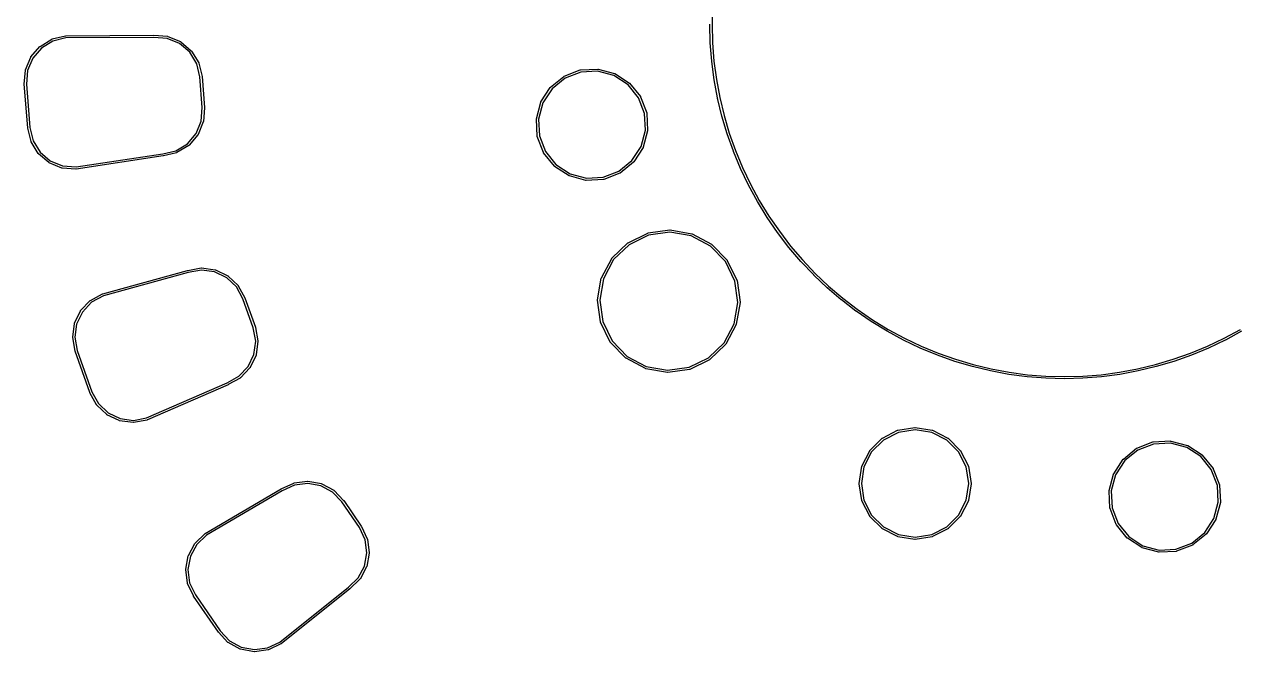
# Model space of a CAD drawing. Extents: x -1.25 to 1.25, y -1.5 to 1.5.
# Drawn here: x -0.931 to 0.159, y -0.564 to -0.001 of the extents above; entities that cross this region are included whole.
import ezdxf

# ---------------------------------------------------------------- set-up
doc = ezdxf.new("R2010")
doc.units = 0
doc.header["$MEASUREMENT"] = 0
doc.layers.add('BLACK', color=7, linetype='CONTINUOUS')

msp = doc.modelspace()

# ---------------------------------------------------------------- linework, layer by layer
at = {"layer": 'BLACK', "linetype": 'CONTINUOUS'}
for p, q in [((-0.3142, 0.0152), (-0.3146, -0.0013)), ((-0.3166, -0.0014), (-0.3166, -0.0013)), ((-0.3166, -0.0013), (-0.3166, -0.0013)), ((-0.3162, -0.018), (-0.3166, -0.0014)), ((-0.3146, -0.0013), (-0.3142, -0.0179)), ((-0.9255, -0.0306), (-0.9175, -0.0213)), ((-0.9175, -0.0213), (-0.9174, -0.0212)), ((-0.9174, -0.0212), (-0.9173, -0.0211)), ((-0.9173, -0.0211), (-0.9068, -0.0146)), ((-0.9059, -0.0164), (-0.9161, -0.0227)), ((-0.9068, -0.0146), (-0.9066, -0.0146)), ((-0.9066, -0.0146), (-0.9065, -0.0145)), ((-0.9065, -0.0145), (-0.8945, -0.0116)), ((-0.8942, -0.0136), (-0.9059, -0.0164)), ((-0.8945, -0.0116), (-0.8944, -0.0117)), ((-0.8944, -0.0117), (-0.8943, -0.0116)), ((-0.8943, -0.0116), (-0.8153, -0.0111)), ((-0.8154, -0.0131), (-0.8942, -0.0136)), ((-0.8033, -0.014), (-0.8154, -0.0131)), ((-0.8153, -0.0111), (-0.8153, -0.0111)), ((-0.8153, -0.0111), (-0.803, -0.0121)), ((-0.8153, -0.0111), (-0.8153, -0.0111)), ((-0.7922, -0.0186), (-0.8033, -0.014)), ((-0.803, -0.0121), (-0.8028, -0.0122)), ((-0.8028, -0.0122), (-0.8027, -0.0122)), ((-0.8027, -0.0122), (-0.7913, -0.0169)), ((-0.7831, -0.0264), (-0.7922, -0.0186)), ((-0.7913, -0.0169), (-0.7912, -0.017)), ((-0.7912, -0.017), (-0.791, -0.017)), ((-0.791, -0.017), (-0.7817, -0.025)), ((-0.3149, -0.0345), (-0.3162, -0.018)), ((-0.3162, -0.018), (-0.3162, -0.018)), ((-0.3162, -0.018), (-0.3162, -0.018)), ((-0.3142, -0.0179), (-0.3129, -0.0344)), ((-0.9304, -0.0423), (-0.9257, -0.0309)), ((-0.9239, -0.0318), (-0.9285, -0.0429)), ((-0.9257, -0.0309), (-0.9255, -0.0308)), ((-0.9255, -0.0308), (-0.9255, -0.0306)), ((-0.9161, -0.0227), (-0.9239, -0.0318)), ((-0.7768, -0.0367), (-0.7831, -0.0264)), ((-0.7817, -0.025), (-0.7816, -0.0252)), ((-0.7816, -0.0252), (-0.7815, -0.0253)), ((-0.7815, -0.0253), (-0.775, -0.0358)), ((-0.9314, -0.0549), (-0.9304, -0.0426)), ((-0.9304, -0.0424), (-0.9304, -0.0423)), ((-0.9304, -0.0426), (-0.9304, -0.0424)), ((-0.9285, -0.0429), (-0.9294, -0.0549)), ((-0.774, -0.0484), (-0.7768, -0.0367)), ((-0.775, -0.0358), (-0.775, -0.0359)), ((-0.775, -0.0359), (-0.7749, -0.0361)), ((-0.7749, -0.0361), (-0.772, -0.048)), ((-0.4473, -0.0478), (-0.4329, -0.0423)), ((-0.4329, -0.0423), (-0.4327, -0.0423)), ((-0.4327, -0.0423), (-0.4326, -0.0423)), ((-0.4326, -0.0423), (-0.4172, -0.0415)), ((-0.4173, -0.0434), (-0.4323, -0.0442)), ((-0.4027, -0.0473), (-0.4173, -0.0434)), ((-0.4172, -0.0415), (-0.4171, -0.0415)), ((-0.4171, -0.0415), (-0.4169, -0.0415)), ((-0.4169, -0.0415), (-0.402, -0.0455)), ((-0.3149, -0.0346), (-0.3149, -0.0345)), ((-0.3127, -0.051), (-0.3149, -0.0346)), ((-0.3149, -0.0346), (-0.3149, -0.0346)), ((-0.3129, -0.0344), (-0.3107, -0.0508)), ((-0.7718, -0.0761), (-0.774, -0.0484)), ((-0.772, -0.048), (-0.772, -0.0481)), ((-0.772, -0.0481), (-0.772, -0.0482)), ((-0.772, -0.0482), (-0.7698, -0.076)), ((-0.4595, -0.0577), (-0.4475, -0.048)), ((-0.4464, -0.0496), (-0.4581, -0.0591)), ((-0.4475, -0.048), (-0.4474, -0.0479)), ((-0.4474, -0.0479), (-0.4473, -0.0478)), ((-0.4323, -0.0442), (-0.4464, -0.0496)), ((-0.39, -0.0555), (-0.4027, -0.0473)), ((-0.402, -0.0455), (-0.4019, -0.0456)), ((-0.4019, -0.0456), (-0.4017, -0.0456)), ((-0.4017, -0.0456), (-0.3888, -0.054)), ((-0.3888, -0.054), (-0.3887, -0.0541)), ((-0.3887, -0.0541), (-0.3886, -0.0542)), ((-0.3886, -0.0542), (-0.3789, -0.0662)), ((-0.3127, -0.0511), (-0.3127, -0.051)), ((-0.3097, -0.0674), (-0.3127, -0.0511)), ((-0.3127, -0.0511), (-0.3127, -0.0511)), ((-0.3107, -0.0508), (-0.3077, -0.067)), ((-0.9314, -0.055), (-0.9314, -0.0549)), ((-0.9314, -0.0549), (-0.9314, -0.0549)), ((-0.9283, -0.0942), (-0.9314, -0.055)), ((-0.9294, -0.0549), (-0.9264, -0.094)), ((-0.4681, -0.0708), (-0.4597, -0.0579)), ((-0.4581, -0.0591), (-0.4663, -0.0718)), ((-0.4597, -0.0579), (-0.4596, -0.0578)), ((-0.4596, -0.0578), (-0.4595, -0.0577)), ((-0.3805, -0.0673), (-0.39, -0.0555)), ((-0.7727, -0.0882), (-0.7718, -0.0761)), ((-0.7698, -0.0762), (-0.7708, -0.0885)), ((-0.7698, -0.076), (-0.7698, -0.0761)), ((-0.7698, -0.0761), (-0.7698, -0.0762)), ((-0.4722, -0.086), (-0.4682, -0.0711)), ((-0.4663, -0.0718), (-0.4703, -0.0863)), ((-0.4682, -0.0711), (-0.4681, -0.071)), ((-0.4681, -0.071), (-0.4681, -0.0708)), ((-0.3751, -0.0814), (-0.3805, -0.0673)), ((-0.3789, -0.0662), (-0.3789, -0.0663)), ((-0.3789, -0.0663), (-0.3788, -0.0664)), ((-0.3788, -0.0664), (-0.3732, -0.0808)), ((-0.3097, -0.0675), (-0.3096, -0.0674)), ((-0.3096, -0.0674), (-0.3097, -0.0674)), ((-0.3058, -0.0836), (-0.3097, -0.0675)), ((-0.3077, -0.067), (-0.3039, -0.0831)), ((-0.4722, -0.0861), (-0.4722, -0.086)), ((-0.4722, -0.0863), (-0.4722, -0.0861)), ((-0.4714, -0.1017), (-0.4722, -0.0863)), ((-0.4703, -0.0863), (-0.4695, -0.1014)), ((-0.3743, -0.0964), (-0.3751, -0.0814)), ((-0.3732, -0.0808), (-0.3732, -0.081)), ((-0.3732, -0.081), (-0.3732, -0.0811)), ((-0.3732, -0.0811), (-0.3724, -0.0965)), ((-0.3011, -0.0996), (-0.3058, -0.0836)), ((-0.3058, -0.0836), (-0.3058, -0.0836)), ((-0.3058, -0.0836), (-0.3058, -0.0836)), ((-0.3039, -0.0831), (-0.2992, -0.099)), ((-0.9283, -0.0943), (-0.9283, -0.0942)), ((-0.9283, -0.0944), (-0.9283, -0.0943)), ((-0.9254, -0.1064), (-0.9283, -0.0944)), ((-0.9264, -0.094), (-0.9235, -0.1058)), ((-0.7773, -0.0993), (-0.7727, -0.0882)), ((-0.7709, -0.0888), (-0.7756, -0.1002)), ((-0.7708, -0.0885), (-0.7709, -0.0886)), ((-0.7709, -0.0886), (-0.7709, -0.0888)), ((-0.3783, -0.111), (-0.3743, -0.0964)), ((-0.3724, -0.0968), (-0.3764, -0.1116)), ((-0.3724, -0.0965), (-0.3724, -0.0966)), ((-0.3724, -0.0966), (-0.3724, -0.0968)), ((-0.9253, -0.1065), (-0.9254, -0.1064)), ((-0.9253, -0.1067), (-0.9253, -0.1065)), ((-0.9189, -0.1172), (-0.9253, -0.1067)), ((-0.9235, -0.1058), (-0.9173, -0.116)), ((-0.7954, -0.1147), (-0.7851, -0.1084)), ((-0.7851, -0.1084), (-0.7773, -0.0993)), ((-0.7757, -0.1004), (-0.7837, -0.1098)), ((-0.7756, -0.1002), (-0.7757, -0.1003)), ((-0.7757, -0.1003), (-0.7757, -0.1004)), ((-0.4714, -0.1018), (-0.4714, -0.1017)), ((-0.4714, -0.102), (-0.4714, -0.1018)), ((-0.4658, -0.1163), (-0.4714, -0.102)), ((-0.4695, -0.1014), (-0.4641, -0.1155)), ((-0.301, -0.0996), (-0.3011, -0.0996)), ((-0.2955, -0.1152), (-0.301, -0.0996)), ((-0.301, -0.0996), (-0.301, -0.0996)), ((-0.2992, -0.099), (-0.2937, -0.1146)), ((-0.9187, -0.1172), (-0.9189, -0.1172)), ((-0.9187, -0.1174), (-0.9187, -0.1172)), ((-0.9093, -0.1254), (-0.9187, -0.1174)), ((-0.9173, -0.116), (-0.9081, -0.1238)), ((-0.885, -0.1293), (-0.8071, -0.1175)), ((-0.8068, -0.1194), (-0.8849, -0.1313)), ((-0.8071, -0.1175), (-0.7954, -0.1147)), ((-0.8067, -0.1194), (-0.8068, -0.1194)), ((-0.8068, -0.1194), (-0.8068, -0.1194)), ((-0.7948, -0.1165), (-0.8067, -0.1194)), ((-0.7946, -0.1164), (-0.7948, -0.1165)), ((-0.7945, -0.1164), (-0.7946, -0.1164)), ((-0.784, -0.11), (-0.7945, -0.1164)), ((-0.7839, -0.1099), (-0.784, -0.11)), ((-0.7837, -0.1098), (-0.7839, -0.1099)), ((-0.4657, -0.1165), (-0.4658, -0.1163)), ((-0.4657, -0.1166), (-0.4657, -0.1165)), ((-0.456, -0.1286), (-0.4657, -0.1166)), ((-0.4641, -0.1155), (-0.4546, -0.1272)), ((-0.3865, -0.1236), (-0.3783, -0.111)), ((-0.3765, -0.1119), (-0.3849, -0.1248)), ((-0.3764, -0.1116), (-0.3765, -0.1118)), ((-0.3765, -0.1118), (-0.3765, -0.1119)), ((-0.2955, -0.1153), (-0.2955, -0.1152)), ((-0.2891, -0.1306), (-0.2955, -0.1153)), ((-0.2955, -0.1153), (-0.2955, -0.1153)), ((-0.2937, -0.1146), (-0.2873, -0.1298)), ((-0.9092, -0.1254), (-0.9093, -0.1254)), ((-0.909, -0.1255), (-0.9092, -0.1254)), ((-0.8977, -0.1303), (-0.909, -0.1255)), ((-0.9081, -0.1238), (-0.8971, -0.1284)), ((-0.8975, -0.1303), (-0.8977, -0.1303)), ((-0.8974, -0.1303), (-0.8975, -0.1303)), ((-0.8851, -0.1313), (-0.8974, -0.1303)), ((-0.8971, -0.1284), (-0.885, -0.1293)), ((-0.4559, -0.1286), (-0.456, -0.1286)), ((-0.4558, -0.1288), (-0.4559, -0.1286)), ((-0.4429, -0.1372), (-0.4558, -0.1288)), ((-0.4546, -0.1272), (-0.4419, -0.1354)), ((-0.3982, -0.1331), (-0.3865, -0.1236)), ((-0.3851, -0.1251), (-0.3971, -0.1348)), ((-0.385, -0.1249), (-0.3851, -0.1251)), ((-0.3849, -0.1248), (-0.385, -0.1249)), ((-0.2891, -0.1307), (-0.2891, -0.1306)), ((-0.2891, -0.1306), (-0.2891, -0.1306)), ((-0.282, -0.1456), (-0.2891, -0.1307)), ((-0.2873, -0.1298), (-0.2802, -0.1448)), ((-0.885, -0.1313), (-0.8851, -0.1313)), ((-0.8849, -0.1313), (-0.885, -0.1313)), ((-0.4427, -0.1372), (-0.4429, -0.1372)), ((-0.4426, -0.1373), (-0.4427, -0.1372)), ((-0.4277, -0.1413), (-0.4426, -0.1373)), ((-0.4419, -0.1354), (-0.4273, -0.1393)), ((-0.4275, -0.1413), (-0.4277, -0.1413)), ((-0.4274, -0.1413), (-0.4275, -0.1413)), ((-0.412, -0.1405), (-0.4274, -0.1413)), ((-0.4273, -0.1393), (-0.4123, -0.1385)), ((-0.4123, -0.1385), (-0.3982, -0.1331)), ((-0.4119, -0.1404), (-0.412, -0.1405)), ((-0.4117, -0.1404), (-0.4119, -0.1404)), ((-0.3973, -0.1349), (-0.4117, -0.1404)), ((-0.3972, -0.1348), (-0.3973, -0.1349)), ((-0.3971, -0.1348), (-0.3972, -0.1348)), ((-0.2819, -0.1457), (-0.282, -0.1456)), ((-0.274, -0.1603), (-0.2819, -0.1457)), ((-0.2819, -0.1457), (-0.2819, -0.1457)), ((-0.2802, -0.1448), (-0.2723, -0.1593)), ((-0.2653, -0.1745), (-0.274, -0.1603)), ((-0.274, -0.1603), (-0.274, -0.1603)), ((-0.274, -0.1603), (-0.274, -0.1603)), ((-0.2723, -0.1593), (-0.2637, -0.1734)), ((-0.2637, -0.1734), (-0.2543, -0.187)), ((-0.2559, -0.1882), (-0.2653, -0.1745)), ((-0.2653, -0.1745), (-0.2653, -0.1745)), ((-0.2653, -0.1745), (-0.2653, -0.1745)), ((-0.39, -0.1973), (-0.3723, -0.1886)), ((-0.3716, -0.1905), (-0.389, -0.199)), ((-0.3723, -0.1886), (-0.3721, -0.1886)), ((-0.3721, -0.1886), (-0.372, -0.1885)), ((-0.372, -0.1885), (-0.3525, -0.1858)), ((-0.3524, -0.1878), (-0.3716, -0.1905)), ((-0.3525, -0.1858), (-0.3523, -0.1858)), ((-0.3333, -0.1911), (-0.3524, -0.1878)), ((-0.3523, -0.1858), (-0.3522, -0.1858)), ((-0.3522, -0.1858), (-0.3328, -0.1892)), ((-0.3161, -0.2002), (-0.3333, -0.1911)), ((-0.3328, -0.1892), (-0.3326, -0.1893)), ((-0.3326, -0.1893), (-0.3325, -0.1893)), ((-0.3325, -0.1893), (-0.3151, -0.1986)), ((-0.2458, -0.2014), (-0.2559, -0.1882)), ((-0.2559, -0.1882), (-0.2559, -0.1882)), ((-0.2559, -0.1882), (-0.2559, -0.1882)), ((-0.2543, -0.187), (-0.2442, -0.2002)), ((-0.4044, -0.2111), (-0.3903, -0.1974)), ((-0.389, -0.199), (-0.403, -0.2124)), ((-0.3903, -0.1974), (-0.3901, -0.1974)), ((-0.3901, -0.1974), (-0.39, -0.1973)), ((-0.3027, -0.2142), (-0.3161, -0.2002)), ((-0.3151, -0.1986), (-0.315, -0.1987)), ((-0.315, -0.1987), (-0.3148, -0.1987)), ((-0.3148, -0.1987), (-0.3011, -0.2129)), ((-0.2457, -0.2014), (-0.2458, -0.2014)), ((-0.235, -0.214), (-0.2457, -0.2014)), ((-0.2457, -0.2014), (-0.2457, -0.2014)), ((-0.2442, -0.2002), (-0.2335, -0.2127)), ((-0.4139, -0.2288), (-0.4046, -0.2114)), ((-0.403, -0.2124), (-0.4121, -0.2296)), ((-0.4046, -0.2114), (-0.4045, -0.2113)), ((-0.4045, -0.2113), (-0.4044, -0.2111)), ((-0.2942, -0.2316), (-0.3027, -0.2142)), ((-0.3011, -0.2129), (-0.3011, -0.2131)), ((-0.3011, -0.2131), (-0.301, -0.2132)), ((-0.301, -0.2132), (-0.2923, -0.2309)), ((-0.2349, -0.2141), (-0.235, -0.214)), ((-0.2235, -0.2261), (-0.2349, -0.2141)), ((-0.2349, -0.2141), (-0.2349, -0.2141)), ((-0.2335, -0.2127), (-0.2221, -0.2247)), ((-0.8611, -0.2431), (-0.785, -0.2221)), ((-0.7845, -0.2241), (-0.8605, -0.2449)), ((-0.785, -0.2221), (-0.7849, -0.2222)), ((-0.7849, -0.2221), (-0.7728, -0.2199)), ((-0.7849, -0.2222), (-0.7849, -0.2221)), ((-0.7726, -0.2218), (-0.7845, -0.2241)), ((-0.7728, -0.2199), (-0.7726, -0.2199)), ((-0.7726, -0.2199), (-0.7725, -0.2199)), ((-0.7607, -0.2234), (-0.7726, -0.2218)), ((-0.7725, -0.2199), (-0.7603, -0.2215)), ((-0.7498, -0.2286), (-0.7607, -0.2234)), ((-0.7603, -0.2215), (-0.7601, -0.2216)), ((-0.7601, -0.2216), (-0.76, -0.2216)), ((-0.76, -0.2216), (-0.7488, -0.2269)), ((-0.7411, -0.2369), (-0.7498, -0.2286)), ((-0.7488, -0.2269), (-0.7487, -0.227)), ((-0.7487, -0.227), (-0.7486, -0.2271)), ((-0.7486, -0.2271), (-0.7397, -0.2355)), ((-0.4139, -0.2289), (-0.4139, -0.2288)), ((-0.2235, -0.2262), (-0.2235, -0.2261)), ((-0.2235, -0.2261), (-0.2235, -0.2261)), ((-0.2114, -0.2376), (-0.2235, -0.2262)), ((-0.2221, -0.2247), (-0.2101, -0.2361)), ((-0.7354, -0.2475), (-0.7411, -0.2369)), ((-0.7397, -0.2355), (-0.7396, -0.2357)), ((-0.7396, -0.2357), (-0.7395, -0.2358)), ((-0.7395, -0.2358), (-0.7336, -0.2466)), ((-0.4174, -0.2485), (-0.414, -0.2291)), ((-0.4121, -0.2296), (-0.4154, -0.2487)), ((-0.414, -0.2291), (-0.4139, -0.2289)), ((-0.2915, -0.2508), (-0.2942, -0.2316)), ((-0.2923, -0.2309), (-0.2923, -0.231)), ((-0.2923, -0.231), (-0.2922, -0.2312)), ((-0.2922, -0.2312), (-0.2895, -0.2507)), ((-0.1988, -0.2484), (-0.2114, -0.2376)), ((-0.2114, -0.2376), (-0.2114, -0.2376)), ((-0.2114, -0.2376), (-0.2114, -0.2376)), ((-0.2101, -0.2361), (-0.1975, -0.2469)), ((-0.8809, -0.2581), (-0.8724, -0.2492)), ((-0.8711, -0.2507), (-0.8793, -0.2594)), ((-0.8724, -0.2492), (-0.8722, -0.2491)), ((-0.8722, -0.2491), (-0.8721, -0.249)), ((-0.8721, -0.249), (-0.8613, -0.2431)), ((-0.8605, -0.2449), (-0.8711, -0.2507)), ((-0.8613, -0.2431), (-0.8612, -0.2431)), ((-0.8612, -0.2431), (-0.8611, -0.2431)), ((-0.7261, -0.2737), (-0.7354, -0.2475)), ((-0.7336, -0.2466), (-0.7336, -0.2467)), ((-0.7336, -0.2467), (-0.7335, -0.2467)), ((-0.7335, -0.2467), (-0.7242, -0.2731)), ((-0.4174, -0.2486), (-0.4174, -0.2485)), ((-0.4174, -0.2488), (-0.4174, -0.2486)), ((-0.4147, -0.2683), (-0.4174, -0.2488)), ((-0.4154, -0.2487), (-0.4127, -0.2679)), ((-0.1987, -0.2484), (-0.1988, -0.2484)), ((-0.1988, -0.2484), (-0.1988, -0.2484)), ((-0.1856, -0.2585), (-0.1987, -0.2484)), ((-0.1975, -0.2469), (-0.1844, -0.2569)), ((-0.8863, -0.2695), (-0.881, -0.2584)), ((-0.8793, -0.2594), (-0.8845, -0.2702)), ((-0.881, -0.2584), (-0.8809, -0.2583)), ((-0.8809, -0.2583), (-0.8809, -0.2581)), ((-0.2948, -0.2699), (-0.2915, -0.2508)), ((-0.2895, -0.251), (-0.2929, -0.2704)), ((-0.2895, -0.2507), (-0.2895, -0.2509)), ((-0.2895, -0.2509), (-0.2895, -0.251)), ((-0.1855, -0.2586), (-0.1856, -0.2585)), ((-0.1856, -0.2585), (-0.1856, -0.2585)), ((-0.1719, -0.2679), (-0.1855, -0.2586)), ((-0.1844, -0.2569), (-0.1708, -0.2663)), ((-0.888, -0.282), (-0.8864, -0.2698)), ((-0.8864, -0.2698), (-0.8863, -0.2697)), ((-0.8863, -0.2697), (-0.8863, -0.2695)), ((-0.8845, -0.2702), (-0.8861, -0.2821)), ((-0.4146, -0.2684), (-0.4147, -0.2683)), ((-0.4146, -0.2686), (-0.4146, -0.2684)), ((-0.4059, -0.2863), (-0.4146, -0.2686)), ((-0.4127, -0.2679), (-0.4042, -0.2853)), ((-0.3039, -0.287), (-0.2948, -0.2699)), ((-0.293, -0.2707), (-0.3023, -0.2881)), ((-0.2929, -0.2704), (-0.293, -0.2706)), ((-0.293, -0.2706), (-0.293, -0.2707)), ((-0.1718, -0.268), (-0.1719, -0.2679)), ((-0.1577, -0.2766), (-0.1718, -0.268)), ((-0.1718, -0.268), (-0.1718, -0.268)), ((-0.1708, -0.2663), (-0.1567, -0.275)), ((-0.888, -0.2822), (-0.888, -0.282)), ((-0.888, -0.2823), (-0.888, -0.2822)), ((-0.8858, -0.2944), (-0.888, -0.2823)), ((-0.8861, -0.2821), (-0.8839, -0.294)), ((-0.7239, -0.2855), (-0.7261, -0.2737)), ((-0.7242, -0.2731), (-0.7242, -0.2732)), ((-0.7242, -0.2732), (-0.7242, -0.2732)), ((-0.7242, -0.2732), (-0.7219, -0.2853)), ((-0.1576, -0.2767), (-0.1577, -0.2766)), ((-0.143, -0.2846), (-0.1576, -0.2767)), ((-0.1576, -0.2767), (-0.1576, -0.2767)), ((-0.1567, -0.275), (-0.1421, -0.2828)), ((-0.1421, -0.2828), (-0.1272, -0.29)), ((0.1298, -0.29), (0.1447, -0.2828)), ((0.1447, -0.2828), (0.1593, -0.275)), ((0.1602, -0.2767), (0.1457, -0.2846)), ((-0.8839, -0.294), (-0.8708, -0.3309)), ((-0.7255, -0.2974), (-0.7239, -0.2855)), ((-0.7219, -0.2856), (-0.7235, -0.2979)), ((-0.7219, -0.2853), (-0.722, -0.2855)), ((-0.722, -0.2855), (-0.7219, -0.2856)), ((-0.4058, -0.2864), (-0.4059, -0.2863)), ((-0.4058, -0.2866), (-0.4058, -0.2864)), ((-0.3921, -0.3007), (-0.4058, -0.2866)), ((-0.4042, -0.2853), (-0.3908, -0.2992)), ((-0.3179, -0.3005), (-0.3039, -0.287)), ((-0.3025, -0.2884), (-0.3166, -0.302)), ((-0.3024, -0.2882), (-0.3025, -0.2884)), ((-0.3023, -0.2881), (-0.3024, -0.2882)), ((-0.128, -0.2918), (-0.143, -0.2846)), ((-0.143, -0.2846), (-0.143, -0.2846)), ((-0.143, -0.2846), (-0.143, -0.2846)), ((-0.1126, -0.2981), (-0.128, -0.2918)), ((-0.128, -0.2918), (-0.128, -0.2918)), ((-0.128, -0.2918), (-0.128, -0.2918)), ((-0.1272, -0.29), (-0.1119, -0.2963)), ((0.1145, -0.2963), (0.1298, -0.29)), ((0.1306, -0.2918), (0.1153, -0.2981)), ((0.1456, -0.2846), (0.1306, -0.2918)), ((0.1306, -0.2918), (0.1306, -0.2918)), ((0.1306, -0.2918), (0.1306, -0.2918)), ((0.1457, -0.2846), (0.1456, -0.2846)), ((0.1456, -0.2846), (0.1456, -0.2846)), ((-0.8857, -0.2945), (-0.8858, -0.2944)), ((-0.8857, -0.2946), (-0.8857, -0.2945)), ((-0.8726, -0.3317), (-0.8857, -0.2946)), ((-0.7306, -0.3083), (-0.7255, -0.2974)), ((-0.7236, -0.2982), (-0.7289, -0.3093)), ((-0.7235, -0.2979), (-0.7236, -0.298)), ((-0.7236, -0.298), (-0.7236, -0.2982)), ((-0.3919, -0.3008), (-0.3921, -0.3007)), ((-0.3918, -0.3009), (-0.3919, -0.3008)), ((-0.3744, -0.3102), (-0.3918, -0.3009)), ((-0.3908, -0.2992), (-0.3736, -0.3084)), ((-0.3353, -0.309), (-0.3179, -0.3005)), ((-0.3169, -0.3022), (-0.3346, -0.3109)), ((-0.3168, -0.3021), (-0.3169, -0.3022)), ((-0.3166, -0.302), (-0.3168, -0.3021)), ((-0.097, -0.3037), (-0.1126, -0.2981)), ((-0.1126, -0.2981), (-0.1126, -0.2981)), ((-0.1126, -0.2981), (-0.1126, -0.2981)), ((-0.1119, -0.2963), (-0.0963, -0.3018)), ((-0.0969, -0.3037), (-0.097, -0.3037)), ((-0.081, -0.3084), (-0.0969, -0.3037)), ((-0.0969, -0.3037), (-0.0969, -0.3037)), ((-0.0963, -0.3018), (-0.0805, -0.3065)), ((0.0831, -0.3065), (0.0989, -0.3018)), ((0.0995, -0.3037), (0.0836, -0.3084)), ((0.0989, -0.3018), (0.1145, -0.2963)), ((0.0996, -0.3037), (0.0995, -0.3037)), ((0.0995, -0.3037), (0.0995, -0.3037)), ((0.1152, -0.2981), (0.0996, -0.3037)), ((0.1153, -0.2981), (0.1152, -0.2981)), ((0.1152, -0.2981), (0.1152, -0.2981)), ((-0.7389, -0.317), (-0.7306, -0.3083)), ((-0.7291, -0.3095), (-0.7376, -0.3185)), ((-0.729, -0.3094), (-0.7291, -0.3095)), ((-0.7289, -0.3093), (-0.729, -0.3094)), ((-0.3743, -0.3102), (-0.3744, -0.3102)), ((-0.3741, -0.3103), (-0.3743, -0.3102)), ((-0.3547, -0.3137), (-0.3741, -0.3103)), ((-0.3736, -0.3084), (-0.3545, -0.3117)), ((-0.3546, -0.3137), (-0.3547, -0.3137)), ((-0.3544, -0.3137), (-0.3546, -0.3137)), ((-0.3545, -0.3117), (-0.3353, -0.309)), ((-0.3349, -0.311), (-0.3544, -0.3137)), ((-0.3348, -0.3109), (-0.3349, -0.311)), ((-0.3346, -0.3109), (-0.3348, -0.3109)), ((-0.0648, -0.3123), (-0.081, -0.3084)), ((-0.081, -0.3084), (-0.081, -0.3084)), ((-0.081, -0.3084), (-0.081, -0.3084)), ((-0.0805, -0.3065), (-0.0644, -0.3104)), ((-0.0485, -0.3153), (-0.0648, -0.3123)), ((-0.0648, -0.3123), (-0.0648, -0.3123)), ((-0.0648, -0.3123), (-0.0648, -0.3123)), ((-0.0644, -0.3104), (-0.0481, -0.3134)), ((-0.0484, -0.3153), (-0.0485, -0.3153)), ((-0.0319, -0.3175), (-0.0484, -0.3153)), ((-0.0484, -0.3153), (-0.0484, -0.3153)), ((-0.0481, -0.3134), (-0.0317, -0.3156)), ((-0.0317, -0.3156), (-0.0152, -0.3169)), ((0.0178, -0.3169), (0.0343, -0.3156)), ((0.0343, -0.3156), (0.0507, -0.3134)), ((0.051, -0.3153), (0.0346, -0.3175)), ((0.0507, -0.3134), (0.067, -0.3104)), ((0.0511, -0.3153), (0.051, -0.3153)), ((0.051, -0.3153), (0.051, -0.3153)), ((0.0674, -0.3123), (0.0511, -0.3153)), ((0.067, -0.3104), (0.0831, -0.3065)), ((0.0836, -0.3084), (0.0674, -0.3123)), ((0.0674, -0.3123), (0.0674, -0.3123)), ((0.0674, -0.3123), (0.0674, -0.3123)), ((0.0836, -0.3084), (0.0836, -0.3084)), ((0.0836, -0.3084), (0.0836, -0.3084)), ((-0.8217, -0.3544), (-0.7495, -0.3228)), ((-0.7487, -0.3246), (-0.821, -0.3562)), ((-0.7495, -0.3228), (-0.7389, -0.317)), ((-0.7486, -0.3245), (-0.7487, -0.3245)), ((-0.7487, -0.3245), (-0.7487, -0.3246)), ((-0.7378, -0.3186), (-0.7486, -0.3245)), ((-0.7377, -0.3185), (-0.7378, -0.3186)), ((-0.7376, -0.3185), (-0.7377, -0.3185)), ((-0.0154, -0.3188), (-0.0319, -0.3175)), ((-0.0319, -0.3175), (-0.0319, -0.3175)), ((-0.0319, -0.3175), (-0.0319, -0.3175)), ((-0.0153, -0.3188), (-0.0154, -0.3188)), ((0.0013, -0.3193), (-0.0153, -0.3188)), ((-0.0153, -0.3188), (-0.0153, -0.3188)), ((-0.0152, -0.3169), (0.0013, -0.3173)), ((0.0013, -0.3173), (0.0178, -0.3169)), ((0.0179, -0.3188), (0.0013, -0.3193)), ((0.0013, -0.3193), (0.0013, -0.3192)), ((0.0013, -0.3192), (0.0013, -0.3193)), ((0.018, -0.3188), (0.0179, -0.3188)), ((0.0179, -0.3188), (0.0179, -0.3188)), ((0.0345, -0.3175), (0.018, -0.3188)), ((0.0346, -0.3175), (0.0345, -0.3175)), ((0.0345, -0.3175), (0.0345, -0.3175)), ((-0.8725, -0.3318), (-0.8726, -0.3317)), ((-0.8726, -0.3317), (-0.8726, -0.3317)), ((-0.8667, -0.3426), (-0.8725, -0.3318)), ((-0.8708, -0.3309), (-0.865, -0.3416)), ((-0.8665, -0.3427), (-0.8667, -0.3426)), ((-0.8665, -0.3429), (-0.8665, -0.3427)), ((-0.8575, -0.3514), (-0.8665, -0.3429)), ((-0.865, -0.3416), (-0.8563, -0.3498)), ((-0.8574, -0.3514), (-0.8575, -0.3514)), ((-0.8573, -0.3515), (-0.8574, -0.3514)), ((-0.8462, -0.3568), (-0.8573, -0.3515)), ((-0.8563, -0.3498), (-0.8455, -0.355)), ((-0.846, -0.3569), (-0.8462, -0.3568)), ((-0.8459, -0.3569), (-0.846, -0.3569)), ((-0.8337, -0.3585), (-0.8459, -0.3569)), ((-0.8455, -0.355), (-0.8336, -0.3566)), ((-0.8335, -0.3585), (-0.8337, -0.3585)), ((-0.8336, -0.3566), (-0.8217, -0.3544)), ((-0.8334, -0.3585), (-0.8335, -0.3585)), ((-0.8212, -0.3563), (-0.8334, -0.3585)), ((-0.8211, -0.3562), (-0.8212, -0.3563)), ((-0.821, -0.3562), (-0.8211, -0.3562)), ((-0.1619, -0.3725), (-0.1482, -0.3655)), ((-0.1474, -0.3674), (-0.1609, -0.3742)), ((-0.1482, -0.3655), (-0.148, -0.3655)), ((-0.148, -0.3655), (-0.1479, -0.3654)), ((-0.1479, -0.3654), (-0.1327, -0.363)), ((-0.1325, -0.365), (-0.1474, -0.3674)), ((-0.1327, -0.363), (-0.1325, -0.3631)), ((-0.1325, -0.3631), (-0.1324, -0.363)), ((-0.1176, -0.3674), (-0.1325, -0.365)), ((-0.1324, -0.363), (-0.1172, -0.3654)), ((-0.1042, -0.3742), (-0.1176, -0.3674)), ((-0.1172, -0.3654), (-0.117, -0.3655)), ((-0.117, -0.3655), (-0.1169, -0.3655)), ((-0.1169, -0.3655), (-0.1031, -0.3725)), ((-0.173, -0.3836), (-0.1621, -0.3727)), ((-0.1609, -0.3742), (-0.1715, -0.3849)), ((-0.1621, -0.3727), (-0.162, -0.3726)), ((-0.162, -0.3726), (-0.1619, -0.3725)), ((-0.0935, -0.3849), (-0.1042, -0.3742)), ((-0.1031, -0.3725), (-0.103, -0.3726)), ((-0.103, -0.3726), (-0.1029, -0.3727)), ((-0.1029, -0.3727), (-0.092, -0.3836)), ((0.0663, -0.3815), (0.0664, -0.3814)), ((0.0664, -0.3814), (0.0808, -0.3759)), ((0.0813, -0.3778), (0.0672, -0.3832)), ((0.0808, -0.3759), (0.0809, -0.3759)), ((0.0809, -0.3759), (0.0811, -0.3758)), ((0.0811, -0.3758), (0.0964, -0.375)), ((0.0964, -0.377), (0.0813, -0.3778)), ((0.0964, -0.375), (0.0966, -0.3751)), ((0.111, -0.3809), (0.0964, -0.377)), ((0.0966, -0.3751), (0.0967, -0.3751)), ((0.0967, -0.3751), (0.1116, -0.379)), ((0.1236, -0.3891), (0.111, -0.3809)), ((0.1116, -0.379), (0.1117, -0.3791)), ((0.1117, -0.3791), (0.1119, -0.3792)), ((0.1119, -0.3792), (0.1248, -0.3875)), ((-0.1802, -0.3976), (-0.1732, -0.3838)), ((-0.1715, -0.3849), (-0.1784, -0.3983)), ((-0.1732, -0.3838), (-0.1731, -0.3837)), ((-0.1731, -0.3837), (-0.173, -0.3836)), ((-0.0867, -0.3983), (-0.0935, -0.3849)), ((-0.092, -0.3836), (-0.0919, -0.3837)), ((-0.0919, -0.3837), (-0.0918, -0.3838)), ((-0.0918, -0.3838), (-0.0848, -0.3976)), ((0.0456, -0.4044), (0.0539, -0.3915)), ((0.0539, -0.3915), (0.0541, -0.3914)), ((0.0541, -0.3914), (0.0542, -0.3913)), ((0.0542, -0.3913), (0.0661, -0.3816)), ((0.0672, -0.3832), (0.0555, -0.3927)), ((0.0661, -0.3816), (0.0663, -0.3815)), ((0.1331, -0.4008), (0.1236, -0.3891)), ((0.1248, -0.3875), (0.1249, -0.3877)), ((0.1249, -0.3877), (0.125, -0.3878)), ((0.125, -0.3878), (0.1347, -0.3997)), ((-0.1827, -0.4131), (-0.1803, -0.3978)), ((-0.1784, -0.3983), (-0.1807, -0.4132)), ((-0.1803, -0.3978), (-0.1802, -0.3977)), ((-0.1802, -0.3977), (-0.1802, -0.3976)), ((-0.0843, -0.4132), (-0.0867, -0.3983)), ((-0.0848, -0.3976), (-0.0848, -0.3977)), ((-0.0848, -0.3977), (-0.0847, -0.3978)), ((-0.0847, -0.3978), (-0.0823, -0.4131)), ((0.0555, -0.3927), (0.0473, -0.4053)), ((0.1385, -0.4149), (0.1331, -0.4008)), ((0.1347, -0.3997), (0.1348, -0.3999)), ((0.1348, -0.3999), (0.1349, -0.4)), ((0.1349, -0.4), (0.1404, -0.4144)), ((-0.701, -0.4181), (-0.6898, -0.4128)), ((-0.6898, -0.4128), (-0.6897, -0.4128)), ((-0.6897, -0.4128), (-0.6895, -0.4127)), ((-0.6895, -0.4127), (-0.6773, -0.4111)), ((-0.6772, -0.4131), (-0.6891, -0.4146)), ((-0.6773, -0.4111), (-0.6772, -0.4111)), ((-0.6772, -0.4111), (-0.677, -0.4111)), ((-0.6654, -0.4153), (-0.6772, -0.4131)), ((-0.677, -0.4111), (-0.6649, -0.4133)), ((-0.6649, -0.4133), (-0.6648, -0.4134)), ((-0.6648, -0.4134), (-0.6646, -0.4134)), ((-0.6646, -0.4134), (-0.6538, -0.4193)), ((-0.1827, -0.4132), (-0.1827, -0.4131)), ((-0.1827, -0.4134), (-0.1827, -0.4132)), ((-0.1803, -0.4286), (-0.1827, -0.4134)), ((-0.1807, -0.4132), (-0.1784, -0.4281)), ((-0.0867, -0.4281), (-0.0843, -0.4132)), ((-0.0823, -0.4134), (-0.0847, -0.4286)), ((-0.0823, -0.4131), (-0.0824, -0.4132)), ((-0.0824, -0.4132), (-0.0823, -0.4134)), ((0.0415, -0.4195), (0.0454, -0.4047)), ((0.0473, -0.4053), (0.0434, -0.4199)), ((0.0454, -0.4047), (0.0455, -0.4045)), ((0.0455, -0.4045), (0.0456, -0.4044)), ((-0.7692, -0.458), (-0.701, -0.4181)), ((-0.7001, -0.4199), (-0.7681, -0.4597)), ((-0.701, -0.4181), (-0.701, -0.4181)), ((-0.701, -0.4181), (-0.701, -0.4181)), ((-0.6891, -0.4146), (-0.7001, -0.4199)), ((-0.6549, -0.421), (-0.6654, -0.4153)), ((-0.6466, -0.4297), (-0.6549, -0.421)), ((-0.6538, -0.4193), (-0.6537, -0.4194)), ((-0.6537, -0.4194), (-0.6536, -0.4195)), ((-0.6536, -0.4195), (-0.6451, -0.4284)), ((0.0414, -0.4199), (0.0415, -0.4197)), ((0.0422, -0.4352), (0.0414, -0.4199)), ((0.0415, -0.4197), (0.0415, -0.4195)), ((0.0434, -0.4199), (0.0442, -0.435)), ((0.1393, -0.43), (0.1385, -0.4149)), ((0.1404, -0.4144), (0.1404, -0.4145)), ((0.1404, -0.4145), (0.1405, -0.4147)), ((0.1405, -0.4147), (0.1413, -0.43)), ((-0.6308, -0.4526), (-0.6466, -0.4297)), ((-0.6451, -0.4284), (-0.645, -0.4285)), ((-0.645, -0.4285), (-0.645, -0.4286)), ((-0.645, -0.4286), (-0.6292, -0.4516)), ((-0.1802, -0.4287), (-0.1803, -0.4286)), ((-0.1802, -0.4289), (-0.1802, -0.4287)), ((-0.1732, -0.4426), (-0.1802, -0.4289)), ((-0.1784, -0.4281), (-0.1715, -0.4416)), ((-0.0935, -0.4416), (-0.0867, -0.4281)), ((-0.0848, -0.4289), (-0.0918, -0.4426)), ((-0.0847, -0.4286), (-0.0848, -0.4287)), ((-0.0848, -0.4287), (-0.0848, -0.4289)), ((0.0423, -0.4354), (0.0422, -0.4352)), ((0.0423, -0.4355), (0.0423, -0.4354)), ((0.0478, -0.4499), (0.0423, -0.4355)), ((0.0442, -0.435), (0.0496, -0.4491)), ((0.1354, -0.4446), (0.1393, -0.43)), ((0.1412, -0.4303), (0.1373, -0.4452)), ((0.1413, -0.43), (0.1412, -0.4302)), ((0.1412, -0.4302), (0.1412, -0.4303)), ((-0.1731, -0.4427), (-0.1732, -0.4426)), ((-0.173, -0.4428), (-0.1731, -0.4427)), ((-0.1621, -0.4537), (-0.173, -0.4428)), ((-0.1715, -0.4416), (-0.1609, -0.4522)), ((-0.1042, -0.4522), (-0.0935, -0.4416)), ((-0.092, -0.4428), (-0.1029, -0.4537)), ((-0.0919, -0.4427), (-0.092, -0.4428)), ((-0.0918, -0.4426), (-0.0919, -0.4427)), ((0.1272, -0.4572), (0.1354, -0.4446)), ((0.1371, -0.4455), (0.1287, -0.4584)), ((0.1372, -0.4453), (0.1371, -0.4455)), ((0.1373, -0.4452), (0.1372, -0.4453)), ((-0.6256, -0.4636), (-0.6308, -0.4526)), ((-0.6292, -0.4516), (-0.6291, -0.4517)), ((-0.6291, -0.4517), (-0.6291, -0.4517)), ((-0.6291, -0.4517), (-0.6238, -0.4628)), ((-0.162, -0.4538), (-0.1621, -0.4537)), ((-0.1619, -0.4539), (-0.162, -0.4538)), ((-0.1482, -0.4609), (-0.1619, -0.4539)), ((-0.1609, -0.4522), (-0.1474, -0.4591)), ((-0.1176, -0.4591), (-0.1042, -0.4522)), ((-0.1031, -0.4539), (-0.1169, -0.4609)), ((-0.103, -0.4538), (-0.1031, -0.4539)), ((-0.1029, -0.4537), (-0.103, -0.4538)), ((0.0479, -0.45), (0.0478, -0.4499)), ((0.048, -0.4502), (0.0479, -0.45)), ((0.0577, -0.4621), (0.048, -0.4502)), ((0.0496, -0.4491), (0.0591, -0.4608)), ((0.1155, -0.4667), (0.1272, -0.4572)), ((-0.7843, -0.4777), (-0.7785, -0.4669)), ((-0.7768, -0.468), (-0.7825, -0.4785)), ((-0.7785, -0.4669), (-0.7783, -0.4668)), ((-0.7783, -0.4666), (-0.7693, -0.4582)), ((-0.7783, -0.4668), (-0.7783, -0.4666)), ((-0.7681, -0.4597), (-0.7768, -0.468)), ((-0.7693, -0.4582), (-0.7692, -0.4581)), ((-0.7692, -0.4581), (-0.7692, -0.458)), ((-0.6241, -0.4755), (-0.6256, -0.4636)), ((-0.6238, -0.4628), (-0.6238, -0.463)), ((-0.6238, -0.463), (-0.6237, -0.4631)), ((-0.6237, -0.4631), (-0.6221, -0.4754)), ((-0.148, -0.4609), (-0.1482, -0.4609)), ((-0.1479, -0.461), (-0.148, -0.4609)), ((-0.1327, -0.4634), (-0.1479, -0.461)), ((-0.1474, -0.4591), (-0.1325, -0.4614)), ((-0.1325, -0.4634), (-0.1327, -0.4634)), ((-0.1325, -0.4614), (-0.1176, -0.4591)), ((-0.1324, -0.4634), (-0.1325, -0.4634)), ((-0.1172, -0.461), (-0.1324, -0.4634)), ((-0.117, -0.4609), (-0.1172, -0.461)), ((-0.1169, -0.4609), (-0.117, -0.4609)), ((0.0578, -0.4622), (0.0577, -0.4621)), ((0.0579, -0.4623), (0.0578, -0.4622)), ((0.0708, -0.4707), (0.0579, -0.4623)), ((0.0591, -0.4608), (0.0717, -0.469)), ((0.1014, -0.4721), (0.1155, -0.4667)), ((0.1163, -0.4685), (0.1019, -0.474)), ((0.1164, -0.4684), (0.1163, -0.4685)), ((0.1166, -0.4683), (0.1164, -0.4684)), ((0.1285, -0.4586), (0.1166, -0.4683)), ((0.1286, -0.4585), (0.1285, -0.4586)), ((0.1287, -0.4584), (0.1286, -0.4585)), ((-0.7867, -0.4901), (-0.7844, -0.478)), ((-0.7825, -0.4785), (-0.7847, -0.4903)), ((-0.7844, -0.478), (-0.7843, -0.4779)), ((-0.7843, -0.4779), (-0.7843, -0.4777)), ((-0.6262, -0.4873), (-0.6241, -0.4755)), ((-0.6221, -0.4757), (-0.6243, -0.4878)), ((-0.6221, -0.4754), (-0.6221, -0.4755)), ((-0.6221, -0.4755), (-0.6221, -0.4757)), ((0.071, -0.4708), (0.0708, -0.4707)), ((0.0711, -0.4709), (0.071, -0.4708)), ((0.0859, -0.4748), (0.0711, -0.4709)), ((0.0717, -0.469), (0.0863, -0.4729)), ((0.0861, -0.4748), (0.0859, -0.4748)), ((0.0863, -0.4749), (0.0861, -0.4748)), ((0.0863, -0.4729), (0.1014, -0.4721)), ((0.1016, -0.4741), (0.0863, -0.4749)), ((0.1018, -0.474), (0.1016, -0.4741)), ((0.1019, -0.474), (0.1018, -0.474)), ((-0.7867, -0.4903), (-0.7867, -0.4901)), ((-0.7867, -0.4904), (-0.7867, -0.4903)), ((-0.7851, -0.5026), (-0.7867, -0.4904)), ((-0.7847, -0.4903), (-0.7832, -0.5022)), ((-0.632, -0.4978), (-0.6262, -0.4873)), ((-0.6244, -0.4881), (-0.6303, -0.4989)), ((-0.6243, -0.4878), (-0.6244, -0.4879)), ((-0.6244, -0.4879), (-0.6244, -0.4881)), ((-0.6408, -0.5062), (-0.632, -0.4978)), ((-0.6305, -0.4991), (-0.6394, -0.5076)), ((-0.6304, -0.499), (-0.6305, -0.4991)), ((-0.6303, -0.4989), (-0.6304, -0.499)), ((-0.785, -0.5028), (-0.7851, -0.5026)), ((-0.785, -0.5029), (-0.785, -0.5028)), ((-0.7797, -0.514), (-0.785, -0.5029)), ((-0.7832, -0.5022), (-0.7779, -0.5131)), ((-0.7023, -0.5554), (-0.6408, -0.5062)), ((-0.6395, -0.5077), (-0.7012, -0.557)), ((-0.6394, -0.5076), (-0.6395, -0.5076)), ((-0.6395, -0.5076), (-0.6395, -0.5077)), ((-0.7796, -0.5141), (-0.7797, -0.514)), ((-0.7796, -0.5142), (-0.7796, -0.5141)), ((-0.7573, -0.5466), (-0.7796, -0.5142)), ((-0.7779, -0.5131), (-0.7558, -0.5454)), ((-0.7573, -0.5467), (-0.7573, -0.5466)), ((-0.7572, -0.5467), (-0.7573, -0.5467)), ((-0.7488, -0.5557), (-0.7572, -0.5467)), ((-0.7558, -0.5454), (-0.7474, -0.5542)), ((-0.7486, -0.5557), (-0.7488, -0.5557)), ((-0.7485, -0.5558), (-0.7486, -0.5557)), ((-0.7377, -0.5617), (-0.7485, -0.5558)), ((-0.7474, -0.5542), (-0.7369, -0.5599)), ((-0.7132, -0.5605), (-0.7023, -0.5554)), ((-0.7375, -0.5617), (-0.7377, -0.5617)), ((-0.7374, -0.5618), (-0.7375, -0.5617)), ((-0.7253, -0.5641), (-0.7374, -0.5618)), ((-0.7369, -0.5599), (-0.7251, -0.5621)), ((-0.7251, -0.564), (-0.7253, -0.5641)), ((-0.7251, -0.5621), (-0.7132, -0.5605)), ((-0.725, -0.5641), (-0.7251, -0.564)), ((-0.7128, -0.5625), (-0.725, -0.5641)), ((-0.7126, -0.5624), (-0.7128, -0.5625)), ((-0.7125, -0.5624), (-0.7126, -0.5624)), ((-0.7013, -0.5571), (-0.7125, -0.5624)), ((-0.7012, -0.557), (-0.7013, -0.557)), ((-0.7013, -0.557), (-0.7013, -0.5571))]:
    msp.add_line(p, q, dxfattribs=at)

doc.saveas('drawing.dxf')
